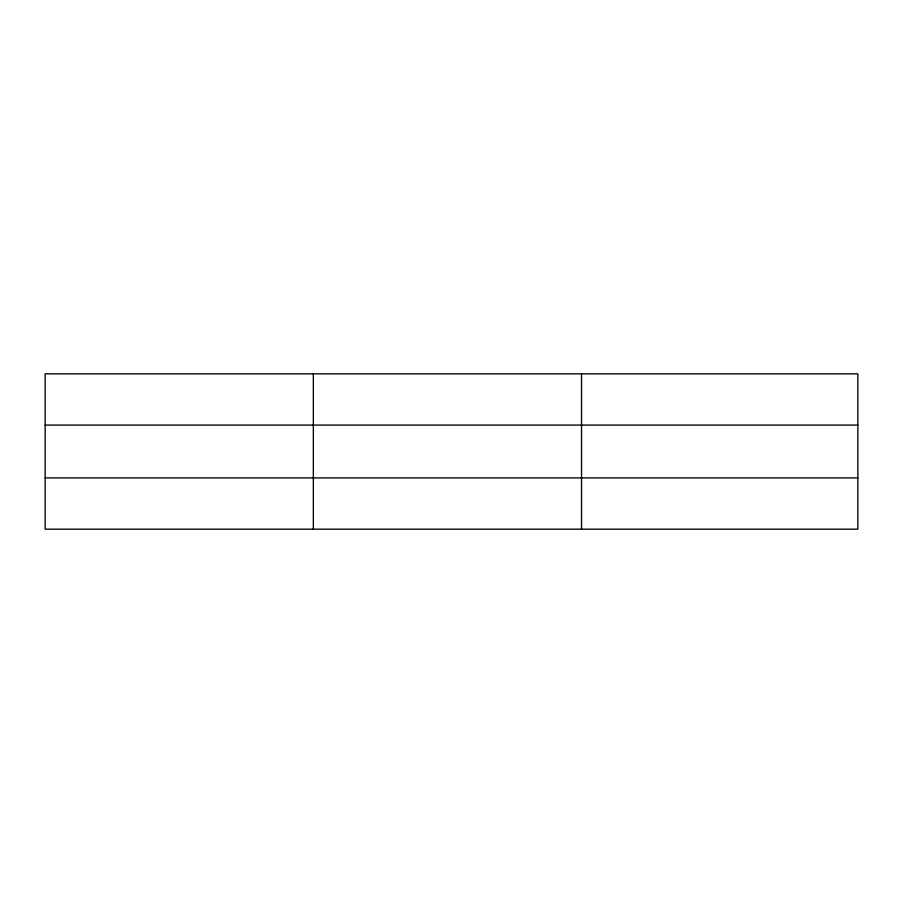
<?xml version="1.0" encoding="UTF-8"?>
<svg xmlns="http://www.w3.org/2000/svg" width="903" height="903" viewBox="0 0 903 903"><rect width="100%" height="100%" fill="white"/><g stroke="black" fill="none" stroke-linecap="round" stroke-linejoin="round"><path stroke-width="1.35" d="M313.341 373.831L313.341 529.169M581.532 373.831L581.532 529.169M857.85 477.913L857.85 529.169L45.15 529.169L45.15 373.831L857.85 373.831L857.85 477.913L45.15 477.913M45.15 425.087L857.85 425.087"/></g></svg>
